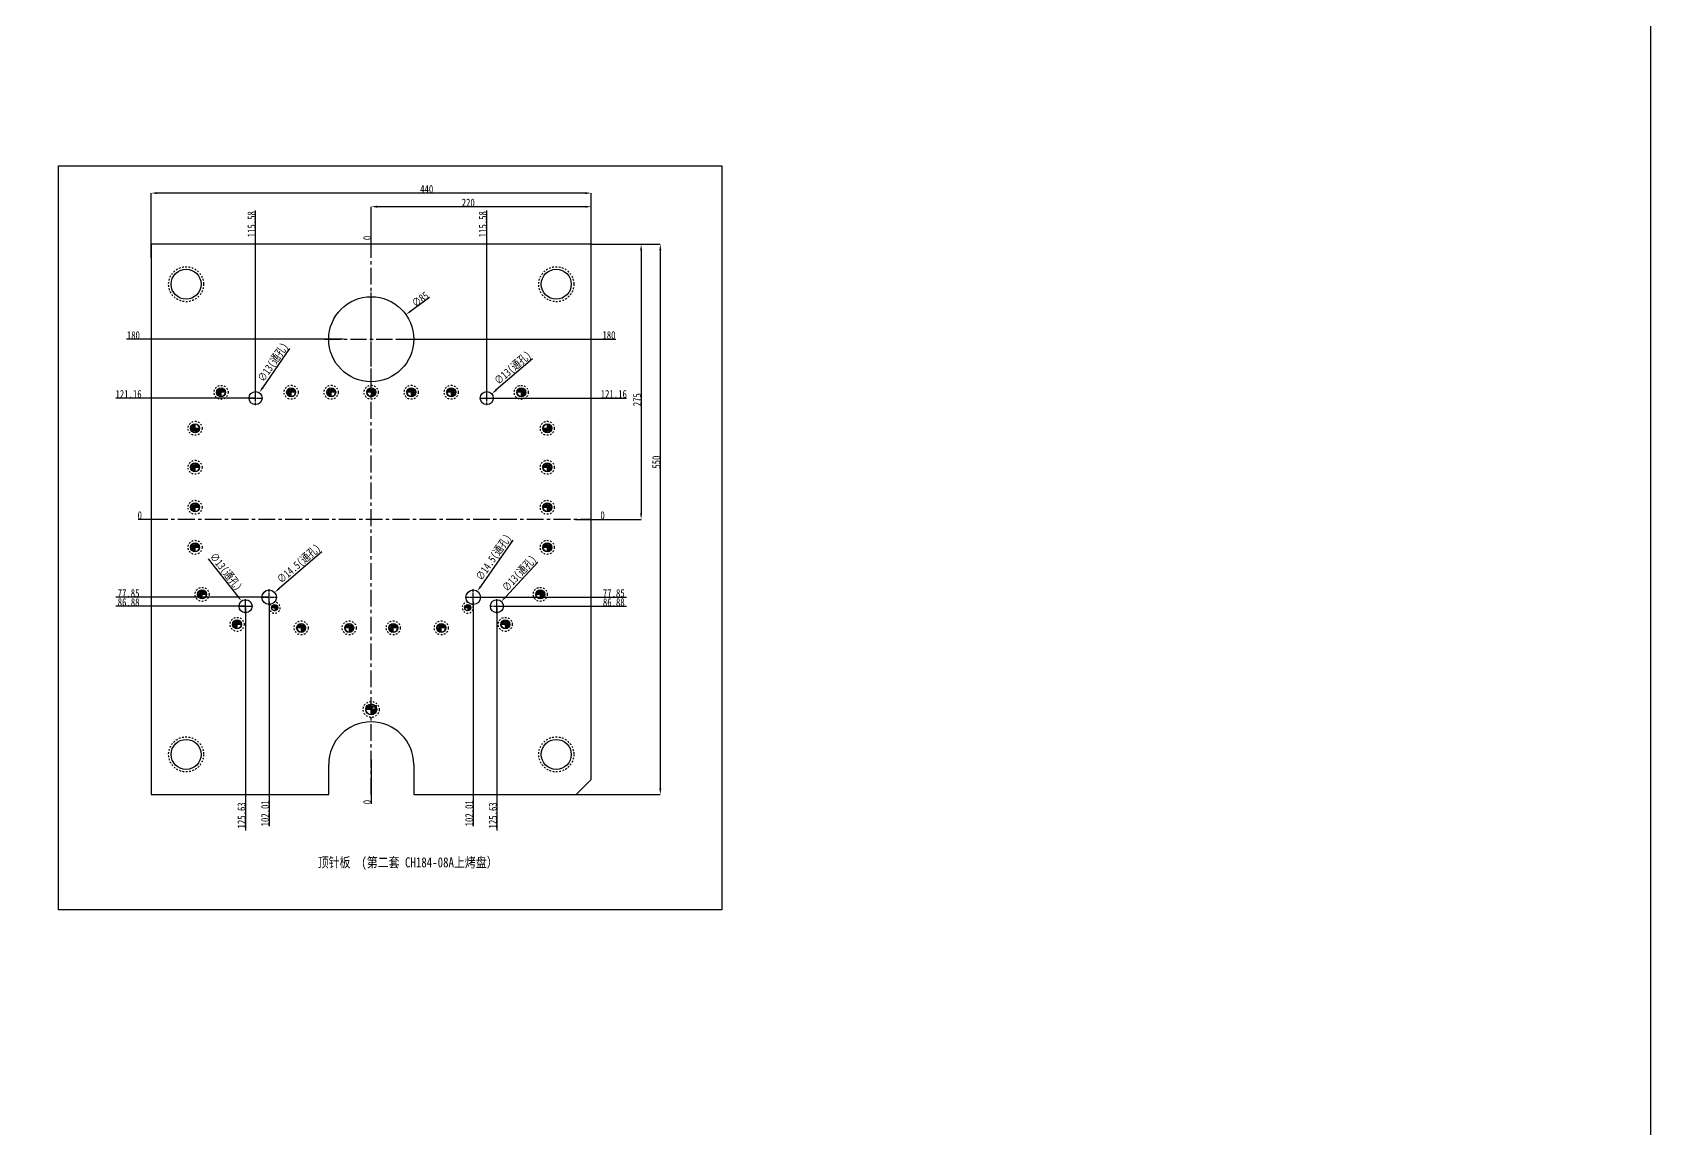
# Model space of a CAD drawing. Header units: millimetres. Extents: x -2895 to -298, y -11750 to -2997.
# Drawn here: x -1916 to -298, y -10478 to -9382 of the extents above; entities that cross this region are included whole.
import ezdxf
from ezdxf.enums import TextEntityAlignment as Align

# ---------------------------------------------------------------- set-up
doc = ezdxf.new("R2010")
doc.units = ezdxf.units.MM
doc.header["$LTSCALE"] = 16.335
doc.header["$PDMODE"] = 3
doc.header["$PDSIZE"] = 0.3125
doc.linetypes.add('CENTER', pattern=[0.6, 0.375, -0.075, 0.075, -0.075])
doc.linetypes.add('HIDDEN', pattern=[0.2, 0.1, -0.1])
doc.layers.get('0').update_dxf_attribs({"linetype": 'CONTINUOUS'})
doc.layers.get('Defpoints').update_dxf_attribs({"linetype": 'CONTINUOUS'})
doc.layers.add('DEFAULT_2', color=8, linetype='HIDDEN')
doc.layers.add('epin', color=13, linetype='CONTINUOUS', lineweight=9)
doc.styles.get("Standard").update_dxf_attribs({"font": 'txt', "width": 0.8})
doc.styles.add('TXT05', font='txt.shx', dxfattribs={"width": 0.5, "bigfont": 'gbcbig.shx'})
doc.dimstyles.new('ISO-25', dxfattribs={"dimtxt": 8, "dimasz": 6, "dimexe": 0, "dimexo": 0, "dimgap": 0, "dimtad": 1, "dimdsep": 46, "dimtxsty": 'Standard', "dimcen": 0, "dimclrd": 4, "dimclre": 4, "dimclrt": 6, "dimazin": 0, "dimtfac": 1, "dimtofl": 0, "dimtmove": 0, "dimatfit": 3, "dimfxl": 0, "dimarcsym": 0})

# ---------------------------------------------------------------- blocks, each defined once
blk = doc.blocks.new('*D1587')
at = {"color": 4, "lineweight": -2}
blk.add_line((-1416.2, -9708.3), (-1452.3, -9739.4), dxfattribs=at)
at = {"color": 4}
blk.add_solid([(-1452.9, -9738.7), (-1451.6, -9740.2), (-1456.8, -9743.4)], dxfattribs=at)
at = {"layer": 'Defpoints', "color": 0}
for p in [(-1466.6, -9751.9), (-1456.8, -9743.4)]:
    blk.add_point(p, dxfattribs=at)
at = {"color": 6, "insert": (-1435.3, -9718), "char_height": 8, "attachment_point": 5, "rotation": 40.8392}
blk.add_mtext('∅13(通孔)', dxfattribs=at)
blk = doc.blocks.new('*D1588')
at = {"color": 4, "lineweight": -2}
blk.add_line((-1658.8, -9698.1), (-1685.8, -9737.3), dxfattribs=at)
at = {"color": 4}
blk.add_solid([(-1686.6, -9736.8), (-1685, -9737.9), (-1689.2, -9742.3)], dxfattribs=at)
at = {"layer": 'Defpoints', "color": 0}
for p in [(-1696.6, -9753), (-1689.2, -9742.3)]:
    blk.add_point(p, dxfattribs=at)
at = {"color": 6, "insert": (-1674.8, -9712.3), "char_height": 8, "attachment_point": 5, "rotation": 55.4664}
blk.add_mtext('∅13(通孔)', dxfattribs=at)
blk = doc.blocks.new('*D1589')
at = {"color": 4, "lineweight": -2}
blk.add_line((-1435.8, -9889.5), (-1467.8, -9935.7), dxfattribs=at)
at = {"color": 4}
blk.add_solid([(-1468.6, -9935.2), (-1466.9, -9936.3), (-1471.2, -9940.7)], dxfattribs=at)
at = {"layer": 'Defpoints', "color": 0}
for p in [(-1471.2, -9940.7), (-1479.4, -9952.6)]:
    blk.add_point(p, dxfattribs=at)
at = {"color": 6, "insert": (-1454.3, -9907.2), "char_height": 8, "attachment_point": 5, "rotation": 55.3759}
blk.add_mtext('∅14.5(通孔)', dxfattribs=at)
blk = doc.blocks.new('*D1590')
at = {"color": 4, "lineweight": -2}
blk.add_line((-1410.7, -9911.6), (-1443.2, -9946.5), dxfattribs=at)
at = {"color": 4}
blk.add_solid([(-1443.9, -9945.8), (-1442.4, -9947.2), (-1447.3, -9950.9)], dxfattribs=at)
at = {"layer": 'Defpoints', "color": 0}
for p in [(-1456.1, -9960.4), (-1447.3, -9950.9)]:
    blk.add_point(p, dxfattribs=at)
at = {"color": 6, "insert": (-1428.6, -9923.4), "char_height": 8, "attachment_point": 5, "rotation": 47.0598}
blk.add_mtext('∅13(通孔)', dxfattribs=at)
blk = doc.blocks.new('*D1591')
at = {"color": 4, "lineweight": -2}
blk.add_line((-1626.7, -9901.2), (-1669.3, -9938), dxfattribs=at)
at = {"color": 4}
blk.add_solid([(-1669.9, -9937.2), (-1668.6, -9938.7), (-1673.8, -9941.9)], dxfattribs=at)
at = {"layer": 'Defpoints', "color": 0}
for p in [(-1673.8, -9941.9), (-1684.8, -9951.4)]:
    blk.add_point(p, dxfattribs=at)
at = {"color": 6, "insert": (-1649.1, -9913.8), "char_height": 8, "attachment_point": 5, "rotation": 40.7968}
blk.add_mtext('∅14.5(通孔)', dxfattribs=at)
blk = doc.blocks.new('*D1592')
at = {"color": 4, "lineweight": -2}
blk.add_line((-1740.1, -9908.3), (-1710.6, -9945.8), dxfattribs=at)
at = {"color": 4}
blk.add_solid([(-1709.9, -9945.2), (-1711.4, -9946.4), (-1706.9, -9950.5)], dxfattribs=at)
at = {"layer": 'Defpoints', "color": 0}
for p in [(-1706.9, -9950.5), (-1698.9, -9960.8)]:
    blk.add_point(p, dxfattribs=at)
at = {"color": 6, "insert": (-1723.2, -9921.6), "char_height": 8, "attachment_point": 5, "rotation": 308.1339}
blk.add_mtext('∅13(通孔)', dxfattribs=at)
blk = doc.blocks.new('*D1593')
at = {"color": 4, "lineweight": -2}
blk.add_line((-1519, -9647.2), (-1537.8, -9660.6), dxfattribs=at)
at = {"color": 4}
blk.add_solid([(-1538.4, -9659.8), (-1537.2, -9661.4), (-1542.7, -9664.1)], dxfattribs=at)
at = {"layer": 'Defpoints', "color": 0}
for p in [(-1542.7, -9664.1), (-1611.9, -9713.5)]:
    blk.add_point(p, dxfattribs=at)
at = {"color": 6, "insert": (-1528.3, -9648.9), "char_height": 8, "attachment_point": 5, "rotation": 35.4923}
blk.add_mtext('∅85', dxfattribs=at)
blk = doc.blocks.new('epin_ejp_10')
at = {"layer": 'epin'}
h = blk.add_hatch(dxfattribs=at)
h.set_pattern_fill('_ANSI31', color=123, scale=0.25, angle=90, style=0)
h.set_pattern_definition([(135, (-3501.19435, 375.4519), (-0.561266, -0.561266), [])])
h.paths.add_polyline_path([(0, 5, 0.414214), (-5, 0), (0, 0)])
h.paths.add_polyline_path([(5, 0), (0, 0), (0, -5, 0.414214)])
at = {"layer": 'epin', "color": 1, "linetype": 'CENTER', "ltscale": 0.310989}
for p, q in [((-5.5, 0), (5.5, 0)), ((0, -5.5), (0, 5.5))]:
    blk.add_line(p, q, dxfattribs=at)
at = {"layer": 'epin'}
blk.add_circle((0, 0), 5, dxfattribs=at)
at = {"layer": 'epin', "color": 6, "style": 'TXT05', "width": 0.5}
blk.add_text('%%c10', height=3.5, dxfattribs=at).set_placement((0.2, 0.5))
blk = doc.blocks.new('epin_ejp_8')
at = {"layer": 'epin'}
h = blk.add_hatch(dxfattribs=at)
h.set_pattern_fill('_ANSI31', color=123, scale=0.2, angle=90, style=0)
h.set_pattern_definition([(135, (-263.1036, 1313.3417), (-0.4490128, -0.4490128), [])])
h.paths.add_polyline_path([(0, 4, 0.414214), (-4, 0), (0, 0)])
h.paths.add_polyline_path([(4, 0), (0, 0), (0, -4, 0.414214)])
at = {"layer": 'epin', "color": 1, "linetype": 'CENTER', "ltscale": 0.248791}
for p, q in [((-4.4, 0), (4.4, 0)), ((0, -4.4), (0, 4.4))]:
    blk.add_line(p, q, dxfattribs=at)
at = {"layer": 'epin'}
blk.add_circle((0, 0), 4, dxfattribs=at)
at = {"layer": 'epin', "color": 6, "style": 'TXT05', "width": 0.5}
blk.add_text('%%c8', height=2.8, dxfattribs=at).set_placement((1.3, 1.8), align=Align.MIDDLE)
blk = doc.blocks.new('epin_ejp_6')
at = {"layer": 'epin'}
h = blk.add_hatch(dxfattribs=at)
h.set_pattern_fill('_ANSI31', color=123, scale=0.15, angle=90, style=0)
h.set_pattern_definition([(135, (89.59405, 3806.95057), (-0.336759605, -0.336759605), [])])
h.paths.add_polyline_path([(0, 3, 0.4142136), (-3, 0), (0, 0)])
h.paths.add_polyline_path([(3, 0), (0, 0), (0, -3, 0.4142136)])
at = {"layer": 'epin', "color": 1, "linetype": 'CENTER', "ltscale": 0.186593}
for p, q in [((-3.3, 0), (3.3, 0)), ((0, -3.3), (0, 3.3))]:
    blk.add_line(p, q, dxfattribs=at)
at = {"layer": 'epin'}
blk.add_circle((0, 0), 3, dxfattribs=at)
at = {"layer": 'epin', "color": 6, "style": 'TXT05', "width": 0.5}
blk.add_text('%%c6', height=2.1, dxfattribs=at).set_placement((0.12, 0.3))
blk = doc.blocks.new('1236')
at = {"layer": 'epin', "color": 4, "xscale": -1}
for p in [(-3624.7, 4287.4), (-3554.7, 4287.4), (-3514.7, 4287.4)]:
    blk.add_blockref('epin_ejp_8', p, dxfattribs=at)
at = {"layer": 'epin', "color": 4}
for p in [(-3474.7, 4287.4), (-3434.7, 4287.4), (-3394.7, 4287.4), (-3324.7, 4287.4)]:
    blk.add_blockref('epin_ejp_8', p, dxfattribs=at)
at = {"layer": 'epin', "color": 4, "xscale": -1}
for p, rotation in [((-3650.7, 4251.5), 90), ((-3298.7, 4212.4), 270), ((-3298.7, 4172.4), 270), ((-3298.7, 4132.4), 270)]:
    blk.add_blockref('epin_ejp_8', p, dxfattribs=dict(at, rotation=rotation))
at = {"layer": 'epin', "color": 4}
for p, rotation in [((-3298.7, 4251.5), 270), ((-3650.7, 4212.4), 90), ((-3650.7, 4172.4), 90), ((-3650.7, 4132.4), 90)]:
    blk.add_blockref('epin_ejp_8', p, dxfattribs=dict(at, rotation=rotation))
at = {"layer": 'epin', "xscale": -1}
for p in [(-3643.7, 4085.4), (-3608.7, 4055.4), (-3452.7, 4051.9), (-3404.7, 4051.9)]:
    blk.add_blockref('epin_ejp_8', p, dxfattribs=at)
at = {"layer": 'epin'}
for name, p in [('epin_ejp_8', (-3305.7, 4085.4)), ('epin_ejp_6', (-3571.2, 4072.1)), ('epin_ejp_6', (-3378.2, 4072.1)), ('epin_ejp_8', (-3544.7, 4051.9)), ('epin_ejp_8', (-3496.7, 4051.9)), ('epin_ejp_8', (-3340.7, 4055.4))]:
    blk.add_blockref(name, p, dxfattribs=at)
blk = doc.blocks.new('*D1594')
at = {"color": 4, "lineweight": -2}
for p, q in [((-1357.3, -9593.8), (-1307.5, -9593.8)), ((-1307.5, -9599.8), (-1307.5, -9862.8)), ((-1357.3, -9868.8), (-1307.5, -9868.8))]:
    blk.add_line(p, q, dxfattribs=at)
at = {"color": 4}
for points in [[(-1308.5, -9599.8), (-1306.5, -9599.8), (-1307.5, -9593.8)], [(-1308.5, -9862.8), (-1306.5, -9862.8), (-1307.5, -9868.8)]]:
    blk.add_solid(points, dxfattribs=at)
at = {"layer": 'Defpoints', "color": 0}
for p in [(-1357.3, -9593.8), (-1357.3, -9868.8), (-1307.5, -9868.8)]:
    blk.add_point(p, dxfattribs=at)
at = {"color": 6, "insert": (-1311.5, -9749.2), "char_height": 8, "attachment_point": 5, "rotation": 90}
blk.add_mtext('275', dxfattribs=at)
blk = doc.blocks.new('*D1595')
at = {"color": 4, "lineweight": -2}
for p, q in [((-1357.3, -9593.8), (-1288.3, -9593.8)), ((-1288.3, -9599.8), (-1288.3, -10137.8)), ((-1394.8, -10143.8), (-1288.3, -10143.8))]:
    blk.add_line(p, q, dxfattribs=at)
at = {"color": 4}
for points in [[(-1289.3, -9599.8), (-1287.3, -9599.8), (-1288.3, -9593.8)], [(-1289.3, -10137.8), (-1287.3, -10137.8), (-1288.3, -10143.8)]]:
    blk.add_solid(points, dxfattribs=at)
at = {"layer": 'Defpoints', "color": 0}
for p in [(-1357.3, -9593.8), (-1394.8, -10143.8), (-1288.3, -10143.8)]:
    blk.add_point(p, dxfattribs=at)
at = {"color": 6, "insert": (-1292.3, -9811.6), "char_height": 8, "attachment_point": 5, "rotation": 90}
blk.add_mtext('550', dxfattribs=at)
blk = doc.blocks.new('*D1596')
at = {"color": 4, "lineweight": -2}
for p, q in [((-1577.3, -9607.5), (-1577.3, -9556.3)), ((-1363.3, -9556.3), (-1571.3, -9556.3)), ((-1357.3, -9607.5), (-1357.3, -9556.3))]:
    blk.add_line(p, q, dxfattribs=at)
at = {"color": 4}
for points in [[(-1571.3, -9555.3), (-1571.3, -9557.3), (-1577.3, -9556.3)], [(-1363.3, -9555.3), (-1363.3, -9557.3), (-1357.3, -9556.3)]]:
    blk.add_solid(points, dxfattribs=at)
at = {"layer": 'Defpoints', "color": 0}
for p in [(-1577.3, -9556.3), (-1577.3, -9607.5), (-1357.3, -9607.5)]:
    blk.add_point(p, dxfattribs=at)
at = {"color": 6, "insert": (-1480.3, -9552.3), "char_height": 8, "attachment_point": 5}
blk.add_mtext('220', dxfattribs=at)
blk = doc.blocks.new('*D1597')
at = {"color": 4, "lineweight": -2}
for p, q in [((-1797.3, -9607.5), (-1797.3, -9542.7)), ((-1363.3, -9542.7), (-1791.3, -9542.7)), ((-1357.3, -9607.5), (-1357.3, -9542.7))]:
    blk.add_line(p, q, dxfattribs=at)
at = {"color": 4}
for points in [[(-1791.3, -9541.7), (-1791.3, -9543.7), (-1797.3, -9542.7)], [(-1363.3, -9541.7), (-1363.3, -9543.7), (-1357.3, -9542.7)]]:
    blk.add_solid(points, dxfattribs=at)
at = {"layer": 'Defpoints', "color": 0}
for p in [(-1797.3, -9542.7), (-1797.3, -9607.5), (-1357.3, -9607.5)]:
    blk.add_point(p, dxfattribs=at)
at = {"color": 6, "insert": (-1521.8, -9538.7), "char_height": 8, "attachment_point": 5}
blk.add_mtext('440', dxfattribs=at)
blk = doc.blocks.new('*D1557')
at = {"color": 4, "lineweight": -2}
blk.add_line((-1373.1, -9868.8), (-1344.4, -9868.8), dxfattribs=at)
at = {"layer": 'Defpoints', "color": 0}
for p in [(-1577.3, -9868.8), (-1373.1, -9868.8), (-1347.6, -9868.8)]:
    blk.add_point(p, dxfattribs=at)
at = {"color": 6, "insert": (-1346, -9864.8), "char_height": 8, "attachment_point": 5}
blk.add_mtext('0', dxfattribs=at)
blk = doc.blocks.new('*D1598')
at = {"color": 4, "lineweight": -2}
blk.add_line((-1475.3, -9946.6), (-1322, -9946.6), dxfattribs=at)
at = {"layer": 'Defpoints', "color": 0}
for p in [(-1577.3, -9868.8), (-1475.3, -9946.6), (-1347.6, -9946.6)]:
    blk.add_point(p, dxfattribs=at)
at = {"color": 6, "insert": (-1334.8, -9942.6), "char_height": 8, "attachment_point": 5}
blk.add_mtext('77.85', dxfattribs=at)
blk = doc.blocks.new('*D1599')
at = {"color": 4, "lineweight": -2}
blk.add_line((-1451.7, -9955.7), (-1322, -9955.7), dxfattribs=at)
at = {"layer": 'Defpoints', "color": 0}
for p in [(-1577.3, -9868.8), (-1451.7, -9955.7), (-1347.6, -9955.7)]:
    blk.add_point(p, dxfattribs=at)
at = {"color": 6, "insert": (-1334.8, -9951.7), "char_height": 8, "attachment_point": 5}
blk.add_mtext('86.88', dxfattribs=at)
blk = doc.blocks.new('*D1600')
at = {"color": 4, "lineweight": -2}
blk.add_line((-1461.7, -9747.6), (-1322, -9747.6), dxfattribs=at)
at = {"layer": 'Defpoints', "color": 0}
for p in [(-1461.7, -9747.6), (-1347.6, -9747.6), (-1577.3, -9868.8)]:
    blk.add_point(p, dxfattribs=at)
at = {"color": 6, "insert": (-1334.8, -9743.6), "char_height": 8, "attachment_point": 5}
blk.add_mtext('121.16', dxfattribs=at)
blk = doc.blocks.new('*D1558')
at = {"color": 4, "lineweight": -2}
blk.add_line((-1461.7, -9744.8), (-1461.7, -9560), dxfattribs=at)
at = {"layer": 'Defpoints', "color": 0}
for p in [(-1461.7, -9587.7), (-1461.7, -9744.8), (-1577.3, -9868.8)]:
    blk.add_point(p, dxfattribs=at)
at = {"color": 6, "insert": (-1465.7, -9573.8), "char_height": 8, "attachment_point": 5, "rotation": 90}
blk.add_mtext('115.58', dxfattribs=at)
blk = doc.blocks.new('*D1559')
at = {"color": 4, "lineweight": -2}
blk.add_line((-1549.3, -9688.8), (-1332.7, -9688.8), dxfattribs=at)
at = {"layer": 'Defpoints', "color": 0}
for p in [(-1549.3, -9688.8), (-1346.6, -9688.8), (-1577.3, -9868.8)]:
    blk.add_point(p, dxfattribs=at)
at = {"color": 6, "insert": (-1339.6, -9684.8), "char_height": 8, "attachment_point": 5}
blk.add_mtext('180', dxfattribs=at)
blk = doc.blocks.new('*D1560')
at = {"color": 4, "lineweight": -2}
blk.add_line((-1577.3, -9607.5), (-1577.3, -9585.9), dxfattribs=at)
at = {"layer": 'Defpoints', "color": 0}
for p in [(-1577.3, -9589.1), (-1577.3, -9607.5), (-1577.3, -9868.8)]:
    blk.add_point(p, dxfattribs=at)
at = {"color": 6, "insert": (-1581.3, -9587.5), "char_height": 8, "attachment_point": 5, "rotation": 90}
blk.add_mtext('0', dxfattribs=at)
blk = doc.blocks.new('*D1561')
at = {"color": 4, "lineweight": -2}
blk.add_line((-1475.3, -9951.4), (-1475.3, -10175.4), dxfattribs=at)
at = {"layer": 'Defpoints', "color": 0}
for p in [(-1577.3, -9868.8), (-1475.3, -9951.4), (-1475.3, -10149.8)]:
    blk.add_point(p, dxfattribs=at)
at = {"color": 6, "insert": (-1479.3, -10162.6), "char_height": 8, "attachment_point": 5, "rotation": 90}
blk.add_mtext('102.01', dxfattribs=at)
blk = doc.blocks.new('*D1562')
at = {"color": 4, "lineweight": -2}
blk.add_line((-1577.3, -10108.8), (-1577.3, -10153), dxfattribs=at)
at = {"layer": 'Defpoints', "color": 0}
for p in [(-1577.3, -9868.8), (-1577.3, -10108.8), (-1577.3, -10149.8)]:
    blk.add_point(p, dxfattribs=at)
at = {"color": 6, "insert": (-1581.3, -10151.4), "char_height": 8, "attachment_point": 5, "rotation": 90}
blk.add_mtext('0', dxfattribs=at)
blk = doc.blocks.new('*D1601')
at = {"color": 4, "lineweight": -2}
blk.add_line((-1451.7, -9957.4), (-1451.7, -10179.7), dxfattribs=at)
at = {"layer": 'Defpoints', "color": 0}
for p in [(-1577.3, -9868.8), (-1451.7, -9957.4), (-1451.7, -10149.8)]:
    blk.add_point(p, dxfattribs=at)
at = {"color": 6, "insert": (-1455.7, -10164.7), "char_height": 8, "attachment_point": 5, "rotation": 90}
blk.add_mtext('125.63', dxfattribs=at)
blk = doc.blocks.new('*D1563')
at = {"color": 4, "lineweight": -2}
blk.add_line((-1781.5, -9868.8), (-1810.2, -9868.8), dxfattribs=at)
at = {"layer": 'Defpoints', "color": 0}
for p in [(-1807, -9868.8), (-1781.5, -9868.8), (-1577.3, -9868.8)]:
    blk.add_point(p, dxfattribs=at)
at = {"color": 6, "insert": (-1808.6, -9864.8), "char_height": 8, "attachment_point": 5}
blk.add_mtext('0', dxfattribs=at)
blk = doc.blocks.new('*D1564')
at = {"color": 4, "lineweight": -2}
blk.add_line((-1679.3, -9946.6), (-1832.6, -9946.6), dxfattribs=at)
at = {"layer": 'Defpoints', "color": 0}
for p in [(-1577.3, -9868.8), (-1807, -9946.6), (-1679.3, -9946.6)]:
    blk.add_point(p, dxfattribs=at)
at = {"color": 6, "insert": (-1819.8, -9942.6), "char_height": 8, "attachment_point": 5}
blk.add_mtext('77.85', dxfattribs=at)
blk = doc.blocks.new('*D1565')
at = {"color": 4, "lineweight": -2}
blk.add_line((-1702.9, -9955.7), (-1832.6, -9955.7), dxfattribs=at)
at = {"layer": 'Defpoints', "color": 0}
for p in [(-1577.3, -9868.8), (-1807, -9955.7), (-1702.9, -9955.7)]:
    blk.add_point(p, dxfattribs=at)
at = {"color": 6, "insert": (-1819.8, -9951.7), "char_height": 8, "attachment_point": 5}
blk.add_mtext('86.88', dxfattribs=at)
blk = doc.blocks.new('*D1566')
at = {"color": 4, "lineweight": -2}
blk.add_line((-1692.9, -9747.6), (-1832.6, -9747.6), dxfattribs=at)
at = {"layer": 'Defpoints', "color": 0}
for p in [(-1807, -9747.6), (-1692.9, -9747.6), (-1577.3, -9868.8)]:
    blk.add_point(p, dxfattribs=at)
at = {"color": 6, "insert": (-1819.8, -9743.6), "char_height": 8, "attachment_point": 5}
blk.add_mtext('121.16', dxfattribs=at)
blk = doc.blocks.new('*D1567')
at = {"color": 4, "lineweight": -2}
blk.add_line((-1692.9, -9744.8), (-1692.9, -9560), dxfattribs=at)
at = {"layer": 'Defpoints', "color": 0}
for p in [(-1692.9, -9587.7), (-1692.9, -9744.8), (-1577.3, -9868.8)]:
    blk.add_point(p, dxfattribs=at)
at = {"color": 6, "insert": (-1696.9, -9573.8), "char_height": 8, "attachment_point": 5, "rotation": 90}
blk.add_mtext('115.58', dxfattribs=at)
blk = doc.blocks.new('*D1568')
at = {"color": 4, "lineweight": -2}
blk.add_line((-1605.3, -9688.8), (-1821.9, -9688.8), dxfattribs=at)
at = {"layer": 'Defpoints', "color": 0}
for p in [(-1808.1, -9688.8), (-1605.3, -9688.8), (-1577.3, -9868.8)]:
    blk.add_point(p, dxfattribs=at)
at = {"color": 6, "insert": (-1815, -9684.8), "char_height": 8, "attachment_point": 5}
blk.add_mtext('180', dxfattribs=at)
blk = doc.blocks.new('*D1569')
at = {"color": 4, "lineweight": -2}
blk.add_line((-1679.3, -9951.4), (-1679.3, -10175.4), dxfattribs=at)
at = {"layer": 'Defpoints', "color": 0}
for p in [(-1577.3, -9868.8), (-1679.3, -9951.4), (-1679.3, -10149.8)]:
    blk.add_point(p, dxfattribs=at)
at = {"color": 6, "insert": (-1683.3, -10162.6), "char_height": 8, "attachment_point": 5, "rotation": 90}
blk.add_mtext('102.01', dxfattribs=at)
blk = doc.blocks.new('*D1570')
at = {"color": 4, "lineweight": -2}
blk.add_line((-1702.9, -9957.4), (-1702.9, -10179.7), dxfattribs=at)
at = {"layer": 'Defpoints', "color": 0}
for p in [(-1577.3, -9868.8), (-1702.9, -9957.4), (-1702.9, -10149.8)]:
    blk.add_point(p, dxfattribs=at)
at = {"color": 6, "insert": (-1706.9, -10164.7), "char_height": 8, "attachment_point": 5, "rotation": 90}
blk.add_mtext('125.63', dxfattribs=at)

msp = doc.modelspace()

# ---------------------------------------------------------------- linework, layer by layer
at = {"color": 7, "linetype": 'Continuous'}
for p, q in [((-1797.303, -9593.775), (-1797.303, -10143.775)), ((-1357.303, -9593.775), (-1797.303, -9593.775)), ((-1357.303, -10128.775), (-1357.303, -9593.775)), ((-1619.803, -10143.775), (-1619.803, -10113.775)), ((-1534.803, -10113.775), (-1534.803, -10143.775)), ((-1372.303, -10143.775), (-1357.303, -10128.775)), ((-1797.303, -10143.775), (-1619.803, -10143.775)), ((-1534.803, -10143.775), (-1372.303, -10143.775))]:
    msp.add_line(p, q, dxfattribs=at)
at = {"color": 1, "linetype": 'CENTER', "ltscale": 2.7367}
for p, q in [((-1577.303, -10143.775), (-1577.303, -9593.775)), ((-1797.303, -9868.775), (-1357.303, -9868.775))]:
    msp.add_line(p, q, dxfattribs=at)
at = {"color": 1, "linetype": 'CENTER', "ltscale": 2.643404}
for p, q in [((-1577.303, -9735.525), (-1577.303, -9642.025)), ((-1624.053, -9688.775), (-1530.553, -9688.775))]:
    msp.add_line(p, q, dxfattribs=at)
at = {"color": 1, "linetype": 'CENTER', "ltscale": 0.404285}
for p, q in [((-1700.028, -9747.62), (-1685.728, -9747.62)), ((-1692.878, -9754.77), (-1692.878, -9740.47)), ((-1468.878, -9747.62), (-1454.578, -9747.62)), ((-1461.728, -9754.77), (-1461.728, -9740.47)), ((-1710.078, -9955.655), (-1695.778, -9955.655)), ((-1702.928, -9962.805), (-1702.928, -9948.505)), ((-1458.828, -9955.655), (-1444.528, -9955.655)), ((-1451.678, -9962.805), (-1451.678, -9948.505))]:
    msp.add_line(p, q, dxfattribs=at)
at = {"color": 1, "linetype": 'CENTER', "ltscale": 0.450934}
for p, q in [((-1687.286, -9946.623), (-1671.336, -9946.623)), ((-1679.311, -9954.598), (-1679.311, -9938.648)), ((-1483.271, -9946.623), (-1467.321, -9946.623)), ((-1475.296, -9954.598), (-1475.296, -9938.648))]:
    msp.add_line(p, q, dxfattribs=at)
for points in [[(-2895.262, -2997.149), (-298.401, -2997.149), (-298.401, -11750.394), (-2895.262, -11750.394)], [(-1890.017, -9515.377), (-1226.94, -9515.377), (-1226.94, -10259.24), (-1890.017, -10259.24)]]:
    msp.add_lwpolyline(points, close=True)
at = {"color": 7, "linetype": 'Continuous'}
for centre, radius in [((-1762.303, -9633.775), 15), ((-1392.303, -9633.775), 15), ((-1577.303, -9688.775), 42.5), ((-1727.303, -9741.87), 4.5), ((-1657.303, -9741.775), 4.5), ((-1617.303, -9741.775), 4.5), ((-1577.303, -9741.775), 4.5), ((-1537.303, -9741.775), 4.5), ((-1497.303, -9741.775), 4.5), ((-1427.303, -9741.87), 4.5), ((-1692.878, -9747.62), 6.5), ((-1461.728, -9747.62), 6.5), ((-1753.303, -9777.77), 4.5), ((-1401.303, -9777.77), 4.5), ((-1753.303, -9816.775), 4.5), ((-1401.303, -9816.775), 4.5), ((-1753.303, -9856.775), 4.5), ((-1401.303, -9856.775), 4.5), ((-1753.303, -9896.775), 4.5), ((-1401.303, -9896.775), 4.5), ((-1746.303, -9943.775), 4.5), ((-1679.311, -9946.623), 7.25), ((-1475.296, -9946.623), 7.25), ((-1408.303, -9943.775), 4.5), ((-1702.928, -9955.655), 6.5), ((-1673.803, -9957.16), 3.1), ((-1480.803, -9957.16), 3.1), ((-1451.678, -9955.655), 6.5), ((-1711.303, -9973.775), 4.5), ((-1647.303, -9977.275), 4.5), ((-1599.303, -9977.275), 4.5), ((-1555.303, -9977.275), 4.5), ((-1507.303, -9977.275), 4.5), ((-1443.303, -9973.775), 4.5), ((-1577.303, -10058.775), 5.5), ((-1762.303, -10103.775), 15), ((-1392.303, -10103.775), 15)]:
    msp.add_circle(centre, radius, dxfattribs=at)
msp.add_arc((-1577.303, -10113.775), 42.5, 0, 180, dxfattribs=at)
at = {"layer": 'DEFAULT_2', "color": 8, "linetype": 'HIDDEN'}
for centre, radius in [((-1762.303, -9633.775), 17.5), ((-1392.303, -9633.775), 17.5), ((-1727.303, -9741.87), 7), ((-1657.303, -9741.775), 7), ((-1617.303, -9741.775), 7), ((-1577.303, -9741.775), 7), ((-1537.303, -9741.775), 7), ((-1497.303, -9741.775), 7), ((-1427.303, -9741.87), 7), ((-1753.303, -9777.77), 7), ((-1401.303, -9777.77), 7), ((-1753.303, -9816.775), 7), ((-1401.303, -9816.775), 7), ((-1753.303, -9856.775), 7), ((-1401.303, -9856.775), 7), ((-1753.303, -9896.775), 7), ((-1401.303, -9896.775), 7), ((-1746.303, -9943.775), 7), ((-1408.303, -9943.775), 7), ((-1711.303, -9973.775), 7), ((-1647.303, -9977.275), 7), ((-1599.303, -9977.275), 7), ((-1555.303, -9977.275), 7), ((-1507.303, -9977.275), 7), ((-1443.303, -9973.775), 7), ((-1577.303, -10058.775), 8), ((-1762.303, -10103.775), 17.5), ((-1392.303, -10103.775), 17.5)]:
    msp.add_circle(centre, radius, dxfattribs=at)
for centre, start, end in [((-1673.803, -9957.16), 142.048198, 93.146568), ((-1480.803, -9957.16), 86.860402, 37.950235)]:
    msp.add_arc(centre, 5.5, start, end, dxfattribs=at)

# ---------------------------------------------------------------- block references
msp.add_blockref('1236', (1897.421, -14029.222))
at = {"layer": 'epin'}
msp.add_blockref('epin_ejp_10', (-1577.303, -10058.775), dxfattribs=at)

# ---------------------------------------------------------------- texts
at = {"insert": (-1630.776, -10206.623), "char_height": 10, "width": 197.64275, "attachment_point": 1}
msp.add_mtext('{\\fSimSun|b0|i0|c134|p2;顶针板  (第二套 CH184-08A上烤盘）}', dxfattribs=at)

# ---------------------------------------------------------------- dimensions: what is measured, and where the dimension line sits
for base, p2, picture, middle in [((-1797.303, -9542.709), (-1797.303, -9607.454), '*D1597', (-1521.796, -9542.709)), ((-1577.303, -9556.282), (-1577.303, -9607.454), '*D1596', (-1480.323, -9556.282))]:
    dim = msp.add_linear_dim(base=base, p1=(-1357.303, -9607.454), p2=p2, dimstyle='ISO-25', override={"dimfxl": 1.25})
    dim.commit()
    dim.dimension.update_dxf_attribs({"geometry": picture, "text_midpoint": middle, "dimtype": 160})
for feature_location, offset, dtype, origin, picture, middle in [((-1692.878077905, -9744.750111887), (0, 157.03367313), 1, (-1577.303077905, -9868.775070549), '*D1567', (-1696.878077905, -9573.849772091)), ((-1461.728077905, -9744.750111887), (0, 157.03367313), 1, (-1577.303077905, -9868.775070549), '*D1558', (-1465.728077905, -9573.849772091)), ((-1577.303077905, -9607.454105874), (0, 18.356727645), 1, (-1577.303077905, -9868.775070549), '*D1560', (-1581.303077905, -9587.497378229)), ((-1605.337, -9688.775), (-202.717, 0), 0, (-1577.303, -9868.775), '*D1568', (-1814.987, -9684.775)), ((-1549.269, -9688.775), (202.717, 0), 0, (-1577.303, -9868.775), '*D1559', (-1339.619, -9684.775)), ((-1692.878077905, -9747.620070539), (-114.139931692, 0), 0, (-1577.303077905, -9868.775070549), '*D1566', (-1819.818009597, -9743.620070539)), ((-1461.728077905, -9747.620070539), (114.139931692, 0), 0, (-1577.303077905, -9868.775070549), '*D1600', (-1334.788146213, -9743.620070539)), ((-1781.474453893, -9868.775070549), (-25.543555704, 0), 0, (-1577.303077905, -9868.775070549), '*D1563', (-1808.618009597, -9864.775070549)), ((-1373.131701918, -9868.775070549), (25.543555704, 0), 0, (-1577.303077905, -9868.775070549), '*D1557', (-1345.988146213, -9864.775070549)), ((-1679.311, -9946.623), (-127.707, 0), 0, (-1577.303, -9868.775), '*D1564', (-1819.818, -9942.623)), ((-1702.928, -9955.655), (-104.09, 0), 0, (-1577.303, -9868.775), '*D1565', (-1819.818, -9951.655)), ((-1702.928077905, -9957.378369984), (0, -192.435603591), 1, (-1577.303077905, -9868.775070549), '*D1570', (-1706.928077905, -10164.747306908)), ((-1679.311, -9951.388), (0, -198.426), 1, (-1577.303, -9868.775), '*D1569', (-1683.311, -10162.614)), ((-1577.303077905, -10108.846744239), (0, -40.967229336), 1, (-1577.303077905, -9868.775070549), '*D1562', (-1581.303077905, -10151.413973575)), ((-1475.296, -9946.623), (127.707, 0), 0, (-1577.303, -9868.775), '*D1598', (-1334.788, -9942.623)), ((-1451.678, -9955.655), (104.09, 0), 0, (-1577.303, -9868.775), '*D1599', (-1334.788, -9951.655)), ((-1475.296, -9951.388), (0, -198.426), 1, (-1577.303, -9868.775), '*D1561', (-1479.296, -10162.614)), ((-1451.678077905, -9957.378369984), (0, -192.435603591), 1, (-1577.303077905, -9868.775070549), '*D1601', (-1455.678077905, -10164.747306908))]:
    dim = msp.add_ordinate_dim(feature_location=feature_location, offset=offset, dtype=dtype, origin=origin, dimstyle='ISO-25', override={"dimfxl": 1.25})
    dim.commit()
    dim.dimension.update_dxf_attribs({"geometry": picture, "text_midpoint": middle})
for base, p2, picture, middle in [((-1288.336, -10143.775), (-1394.764, -10143.775), '*D1595', (-1288.336, -9811.567)), ((-1307.5, -9868.775), (-1357.303, -9868.775), '*D1594', (-1307.5, -9749.162))]:
    dim = msp.add_linear_dim(base=base, p1=(-1357.303, -9593.775), p2=p2, angle=90, dimstyle='ISO-25', override={"dimfxl": 1.25})
    dim.commit()
    dim.dimension.update_dxf_attribs({"geometry": picture, "text_midpoint": middle, "dimtype": 160})
dim = msp.add_diameter_dim_2p(p1=(-1611.906, -9713.45), p2=(-1542.7, -9664.1), dimstyle='ISO-25', override={"dimfxl": 1.25})
dim.commit()
dim.dimension.update_dxf_attribs({"geometry": '*D1593', "text_midpoint": (-1528.304, -9648.922)})
for p1, p2, picture, middle in [((-1696.563, -9752.975), (-1689.193, -9742.265), '*D1588', (-1674.79, -9712.318)), ((-1466.646, -9751.871), (-1456.811, -9743.369), '*D1587', (-1435.311, -9718.03)), ((-1479.415, -9952.589), (-1471.176, -9940.657), '*D1589', (-1454.301, -9907.221)), ((-1698.914, -9960.768), (-1706.942, -9950.542), '*D1592', (-1723.198, -9921.559)), ((-1684.8, -9951.36), (-1673.823, -9941.886), '*D1591', (-1649.075, -9913.775)), ((-1456.106, -9960.413), (-1447.25, -9950.897), '*D1590', (-1428.623, -9923.377))]:
    dim = msp.add_diameter_dim_2p(p1=p1, p2=p2, text='<>(通孔)', dimstyle='ISO-25', override={"dimfxl": 1.25})
    dim.commit()
    dim.dimension.update_dxf_attribs({"geometry": picture, "text_midpoint": middle})

doc.saveas('drawing.dxf')
